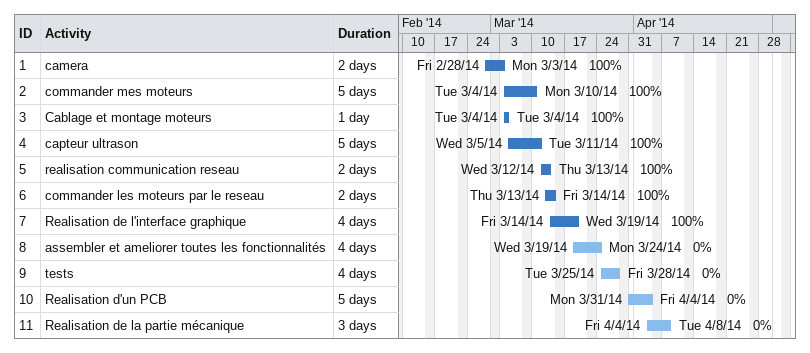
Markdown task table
| ID | Task | Duration | Start | Finish | % complete |
|---|---|---|---|---|---|
| 1 | camera | 2d | 2014-02-28 | 2014-03-03 | 100 |
| 2 | commander mes moteurs | 5d | 2014-03-04 | 2014-03-10 | 100 |
| 3 | Cablage et montage moteurs | 1d | 2014-03-04 | 2014-03-04 | 100 |
| 4 | capteur ultrason | 5d | 2014-03-05 | 2014-03-11 | 100 |
| 5 | realisation communication reseau | 2d | 2014-03-12 | 2014-03-13 | 100 |
| 6 | commander les moteurs par le reseau | 2d | 2014-03-13 | 2014-03-14 | 100 |
| 7 | Realisation de l'interface graphique | 4d | 2014-03-14 | 2014-03-19 | 100 |
| 8 | assembler et ameliorer toutes les fonctionnalités | 4d | 2014-03-19 | 2014-03-24 | 0 |
| 9 | tests | 4d | 2014-03-25 | 2014-03-28 | 0 |
| 10 | Realisation d'un PCB | 5d | 2014-03-31 | 2014-04-04 | 0 |
| 11 | Realisation de la partie mécanique | 3d | 2014-04-04 | 2014-04-08 | 0 |
